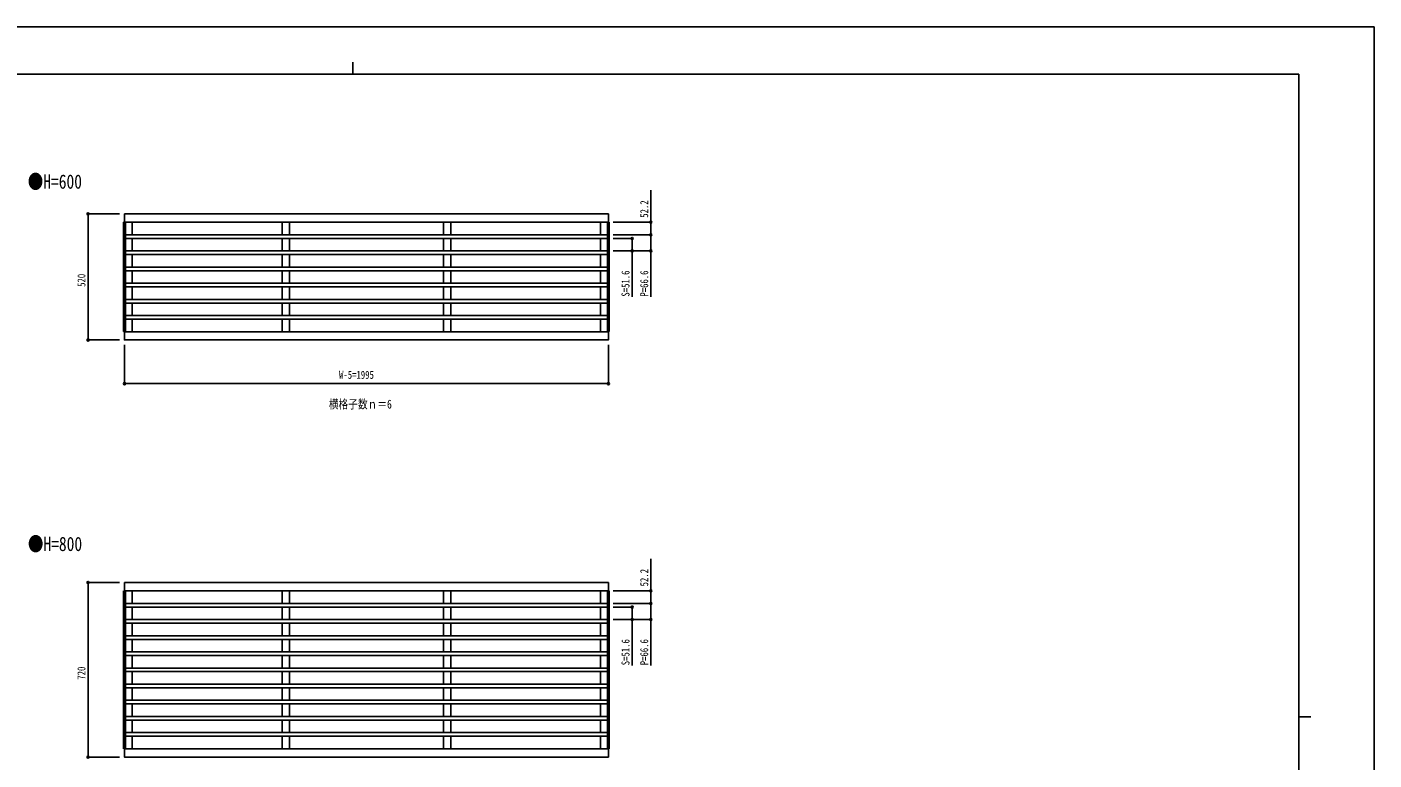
# Model space of a CAD drawing. Units: millimetres, scale not verified. Extents: x -4205 to 4205, y -2970 to 2970.
# Drawn here: x -1348 to 4205, y -53 to 2970 of the extents above; entities that cross this region are included whole.
import ezdxf
from ezdxf.enums import TextEntityAlignment as Align

# ---------------------------------------------------------------- set-up
doc = ezdxf.new("R2010")
doc.units = ezdxf.units.MM
doc.header["$LTSCALE"] = 16
for name, color, linetype in [('0-1_USER1', 3, 'Continuous'), ('0-2_YKK_A1', 4, 'Continuous'), ('0-3_YKK_D', 6, 'Continuous'), ('0-4_YKK_ZWAK', 7, 'Continuous')]:
    doc.layers.add(name, color=color, linetype=linetype)
doc.styles.add('ＭＳ ゴシック', font='')
doc.styles.get('ＭＳ ゴシック').set_extended_font_data('MS Gothic')

msp = doc.modelspace()

# ---------------------------------------------------------------- linework, layer by layer
at = {"layer": '0-2_YKK_A1'}
for p, q in [((-949.75, 2164.63), (-942.55, 2164.63)), ((-949.75, 2164.63), (-949.75, 1713.63)), ((-947.55, 2164.63), (-947.55, 1713.63)), ((-944.55, 2165.13), (-944.55, 2164.63)), ((1044.45, 2112.93), (-942.55, 2112.93)), ((-914.55, 2112.93), (-914.55, 2165.13)), ((-296.55, 2112.93), (-296.55, 2165.13)), ((-266.55, 2112.93), (-266.55, 2165.13)), ((368.45, 2112.93), (368.45, 2165.13)), ((398.45, 2112.93), (398.45, 2165.13)), ((1016.45, 2112.93), (1016.45, 2165.13)), ((1051.65, 2164.63), (1044.45, 2164.63)), ((1046.45, 2165.13), (1046.45, 2164.63)), ((1049.45, 2164.63), (1049.45, 1713.63)), ((1051.65, 2164.63), (1051.65, 1713.63)), ((1044.45, 2097.93), (-942.55, 2097.93)), ((-914.55, 2046.33), (-914.55, 2097.93)), ((-296.55, 2046.33), (-296.55, 2097.93)), ((-266.55, 2046.33), (-266.55, 2097.93)), ((368.45, 2046.33), (368.45, 2097.93)), ((398.45, 2046.33), (398.45, 2097.93)), ((1016.45, 2046.33), (1016.45, 2097.93)), ((1044.45, 2046.33), (-942.55, 2046.33)), ((1044.45, 2031.33), (-942.55, 2031.33)), ((-914.55, 1979.73), (-914.55, 2031.33)), ((-296.55, 1979.73), (-296.55, 2031.33)), ((-266.55, 1979.73), (-266.55, 2031.33)), ((368.45, 1979.73), (368.45, 2031.33)), ((398.45, 1979.73), (398.45, 2031.33)), ((1016.45, 1979.73), (1016.45, 2031.33)), ((1044.45, 1979.73), (-942.55, 1979.73)), ((1044.45, 1964.73), (-942.55, 1964.73)), ((-914.55, 1913.13), (-914.55, 1964.73)), ((-296.55, 1913.13), (-296.55, 1964.73)), ((-266.55, 1913.13), (-266.55, 1964.73)), ((368.45, 1913.13), (368.45, 1964.73)), ((398.45, 1913.13), (398.45, 1964.73)), ((1016.45, 1913.13), (1016.45, 1964.73)), ((1044.45, 1913.13), (-942.55, 1913.13)), ((1044.45, 1898.13), (-942.55, 1898.13)), ((-914.55, 1846.53), (-914.55, 1898.13)), ((-296.55, 1846.53), (-296.55, 1898.13)), ((-266.55, 1846.53), (-266.55, 1898.13)), ((368.45, 1846.53), (368.45, 1898.13)), ((398.45, 1846.53), (398.45, 1898.13)), ((1016.45, 1846.53), (1016.45, 1898.13)), ((1044.45, 1846.53), (-942.55, 1846.53)), ((1044.45, 1831.53), (-942.55, 1831.53)), ((1044.45, 1779.93), (-942.55, 1779.93)), ((-914.55, 1779.93), (-914.55, 1831.53)), ((-296.55, 1779.93), (-296.55, 1831.53)), ((-266.55, 1779.93), (-266.55, 1831.53)), ((368.45, 1779.93), (368.45, 1831.53)), ((398.45, 1779.93), (398.45, 1831.53)), ((1016.45, 1779.93), (1016.45, 1831.53)), ((1044.45, 1764.93), (-942.55, 1764.93)), ((-914.55, 1713.13), (-914.55, 1764.93)), ((-296.55, 1713.13), (-296.55, 1764.93)), ((-266.55, 1713.13), (-266.55, 1764.93)), ((368.45, 1713.13), (368.45, 1764.93)), ((398.45, 1713.13), (398.45, 1764.93)), ((1016.45, 1713.13), (1016.45, 1764.93)), ((-944.55, 1713.63), (-944.55, 1713.13)), ((1046.45, 1713.63), (1046.45, 1713.13)), ((-949.75, 644.63), (-949.75, -6.37)), ((-949.55, 644.63), (-942.55, 644.63)), ((-947.55, 644.63), (-947.55, -6.37)), ((-944.55, 645.13), (-944.55, 644.63)), ((-914.55, 592.93), (-914.55, 645.13)), ((-296.55, 592.93), (-296.55, 645.13)), ((-266.55, 592.93), (-266.55, 645.13)), ((368.45, 592.93), (368.45, 645.13)), ((398.45, 592.93), (398.45, 645.13)), ((1016.45, 592.93), (1016.45, 645.13)), ((1051.45, 644.63), (1044.45, 644.63)), ((1046.45, 645.13), (1046.45, 644.63)), ((1049.45, 644.63), (1049.45, -6.37)), ((1051.65, 644.63), (1051.65, -6.37)), ((1044.45, 592.93), (-942.55, 592.93)), ((1044.45, 577.93), (-942.55, 577.93)), ((-914.55, 526.33), (-914.55, 577.93)), ((-296.55, 526.33), (-296.55, 577.93)), ((-266.55, 526.33), (-266.55, 577.93)), ((368.45, 526.33), (368.45, 577.93)), ((398.45, 526.33), (398.45, 577.93)), ((1016.45, 526.33), (1016.45, 577.93)), ((1044.45, 526.33), (-942.55, 526.33)), ((1044.45, 511.33), (-942.55, 511.33)), ((-914.55, 459.73), (-914.55, 511.33)), ((-296.55, 459.73), (-296.55, 511.33)), ((-266.55, 459.73), (-266.55, 511.33)), ((368.45, 459.73), (368.45, 511.33)), ((398.45, 459.73), (398.45, 511.33)), ((1016.45, 459.73), (1016.45, 511.33)), ((1044.45, 459.73), (-942.55, 459.73)), ((1044.45, 444.73), (-942.55, 444.73)), ((-914.55, 393.13), (-914.55, 444.73)), ((-296.55, 393.13), (-296.55, 444.73)), ((-266.55, 393.13), (-266.55, 444.73)), ((368.45, 393.13), (368.45, 444.73)), ((398.45, 393.13), (398.45, 444.73)), ((1016.45, 393.13), (1016.45, 444.73)), ((1044.45, 393.13), (-942.55, 393.13)), ((1044.45, 378.13), (-942.55, 378.13)), ((-914.55, 326.53), (-914.55, 378.13)), ((-296.55, 326.53), (-296.55, 378.13)), ((-266.55, 326.53), (-266.55, 378.13)), ((368.45, 326.53), (368.45, 378.13)), ((398.45, 326.53), (398.45, 378.13)), ((1016.45, 326.53), (1016.45, 378.13)), ((1044.45, 326.53), (-942.55, 326.53)), ((1044.45, 311.53), (-942.55, 311.53)), ((-914.55, 259.93), (-914.55, 311.53)), ((-296.55, 259.93), (-296.55, 311.53)), ((-266.55, 259.93), (-266.55, 311.53)), ((368.45, 259.93), (368.45, 311.53)), ((398.45, 259.93), (398.45, 311.53)), ((1016.45, 259.93), (1016.45, 311.53)), ((1044.45, 259.93), (-942.55, 259.93)), ((1044.45, 244.93), (-942.55, 244.93)), ((-914.55, 193.33), (-914.55, 244.93)), ((-296.55, 193.33), (-296.55, 244.93)), ((-266.55, 193.33), (-266.55, 244.93)), ((368.45, 193.33), (368.45, 244.93)), ((398.45, 193.33), (398.45, 244.93)), ((1016.45, 193.33), (1016.45, 244.93)), ((1044.45, 193.33), (-942.55, 193.33)), ((1044.45, 178.33), (-942.55, 178.33)), ((-914.55, 126.73), (-914.55, 178.33)), ((-296.55, 126.73), (-296.55, 178.33)), ((-266.55, 126.73), (-266.55, 178.33)), ((368.45, 126.73), (368.45, 178.33)), ((398.45, 126.73), (398.45, 178.33)), ((1016.45, 126.73), (1016.45, 178.33)), ((1044.45, 126.73), (-942.55, 126.73)), ((1044.45, 111.73), (-942.55, 111.73)), ((-914.55, 60.13), (-914.55, 111.73)), ((-296.55, 60.13), (-296.55, 111.73)), ((-266.55, 60.13), (-266.55, 111.73)), ((368.45, 60.13), (368.45, 111.73)), ((398.45, 60.13), (398.45, 111.73)), ((1016.45, 60.13), (1016.45, 111.73)), ((1044.45, 60.13), (-942.55, 60.13)), ((1044.45, 45.13), (-942.55, 45.13)), ((-914.55, -6.87), (-914.55, 45.13)), ((-296.55, -6.87), (-296.55, 45.13)), ((-266.55, -6.87), (-266.55, 45.13)), ((368.45, -6.87), (368.45, 45.13)), ((398.45, -6.87), (398.45, 45.13)), ((1016.45, -6.87), (1016.45, 45.13)), ((-944.55, -6.37), (-944.55, -6.87)), ((1046.45, -6.37), (1046.45, -6.87))]:
    msp.add_line(p, q, dxfattribs=at)
for points in [[(-946.55, 2199.13), (1048.45, 2199.13), (1048.45, 2165.13), (-946.55, 2165.13)], [(-946.55, 1713.13), (1048.45, 1713.13), (1048.45, 1679.13), (-946.55, 1679.13)], [(-946.55, 679.13), (1048.45, 679.13), (1048.45, 645.13), (-946.55, 645.13)], [(-946.55, -6.87), (1048.45, -6.87), (1048.45, -40.87), (-946.55, -40.87)]]:
    msp.add_lwpolyline(points, close=True, dxfattribs=at)
for points in [[(-942.55, 2164.63), (-942.55, 1713.63), (-949.75, 1713.63)], [(1044.45, 2164.63), (1044.45, 1713.63), (1051.65, 1713.63)], [(-942.55, 644.63), (-942.55, -6.37), (-949.55, -6.37)], [(1044.45, 644.63), (1044.45, -6.37), (1051.45, -6.37)]]:
    msp.add_lwpolyline(points, dxfattribs=at)
at = {"layer": '0-3_YKK_D'}
for p, q in [((-966.55, 2199.13), (-1097.55, 2199.13)), ((-1096.55, 2199.13), (-1096.55, 1679.13)), ((1068.45, 2165.13), (1224.45, 2165.13)), ((1068.45, 2112.93), (1224.45, 2112.93)), ((1068.45, 2112.93), (1224.45, 2112.93)), ((1068.45, 2097.93), (1147.45, 2097.93)), ((1068.45, 2046.33), (1224.45, 2046.33)), ((1068.45, 2046.33), (1147.45, 2046.33)), ((-966.55, 1679.13), (-1097.55, 1679.13)), ((-946.55, 1659.13), (-946.55, 1498.13)), ((1048.45, 1659.13), (1048.45, 1498.13)), ((-946.55, 1499.13), (1048.45, 1499.13)), ((-966.55, 679.13), (-1097.55, 679.13)), ((-1096.55, 679.13), (-1096.55, -40.87)), ((1068.45, 645.13), (1224.45, 645.13)), ((1068.45, 592.93), (1224.45, 592.93)), ((1068.45, 592.93), (1224.45, 592.93)), ((1068.45, 577.93), (1147.45, 577.93)), ((1068.45, 526.33), (1224.45, 526.33)), ((1068.45, 526.33), (1147.45, 526.33)), ((-966.55, -40.87), (-1097.55, -40.87))]:
    msp.add_line(p, q, dxfattribs=at)
for points in [[(1223.45, 2112.93), (1223.45, 2165.13), (1223.45, 2296.93)], [(1223.45, 2112.93), (1223.45, 2046.33), (1223.45, 1856.93)], [(1146.45, 2097.93), (1146.45, 2046.33), (1146.45, 1856.93)], [(1223.45, 592.93), (1223.45, 645.13), (1223.45, 776.93)], [(1146.45, 577.93), (1146.45, 526.33), (1146.45, 336.93)], [(1223.45, 592.93), (1223.45, 526.33), (1223.45, 336.93)]]:
    msp.add_lwpolyline(points, dxfattribs=at)
for centre in [(-1096.55, 2199.13), (1223.45, 2165.13), (1223.45, 2112.93), (1223.45, 2112.93), (1146.45, 2097.93), (1146.45, 2046.33), (1223.45, 2046.33), (-1096.55, 1679.13), (-946.55, 1499.13), (1048.45, 1499.13), (-1096.55, 679.13), (1223.45, 645.13), (1146.45, 577.93), (1223.45, 592.93), (1223.45, 592.93), (1146.45, 526.33), (1223.45, 526.33), (-1096.55, -40.87)]:
    msp.add_circle(centre, 4.25, dxfattribs=at)
at = {"layer": '0-4_YKK_ZWAK'}
for p, q in [((-4.98, 2825), (-4.98, 2775)), ((3895.02, 2775), (-3904.98, 2775)), ((3895.02, 2775), (3895.02, -2525)), ((3895.02, 125), (3945.02, 125))]:
    msp.add_line(p, q, dxfattribs=at)
msp.add_lwpolyline([(-4205, -2970), (4205, -2970), (4205, 2970), (-4205, 2970)], close=True, dxfattribs=at)

# ---------------------------------------------------------------- texts
at = {"layer": '0-1_USER1', "style": 'ＭＳ ゴシック', "width": 0.8}
for s, height, p in [('●H=600', 58.65, (-1345.19, 2285.4)), ('横格子数ｎ＝6', 36.66, (-104.1, 1385.46)), ('●H=800', 58.65, (-1344.51, 791.29))]:
    msp.add_text(s, height=height, dxfattribs=at).set_placement(p, align=Align.BOTTOM_LEFT)
at = {"layer": '0-3_YKK_D', "style": 'ＭＳ ゴシック', "width": 0.8}
for s, p in [('52.2', (1222.45, 2183.13)), ('520', (-1097.55, 1898.33)), ('S=51.6', (1145.45, 1857.93)), ('P=66.6', (1222.45, 1857.93)), ('52.2', (1222.45, 663.13)), ('S=51.6', (1145.45, 337.93)), ('P=66.6', (1222.45, 337.93)), ('720', (-1097.55, 278.33))]:
    msp.add_text(s, height=32.99, rotation=90, dxfattribs=at).set_placement(p, align=Align.BOTTOM_LEFT)
msp.add_text('W-5=1995', height=32.99, dxfattribs=at).set_placement((-61.85, 1509.13), align=Align.BOTTOM_LEFT)

doc.saveas('drawing.dxf')
